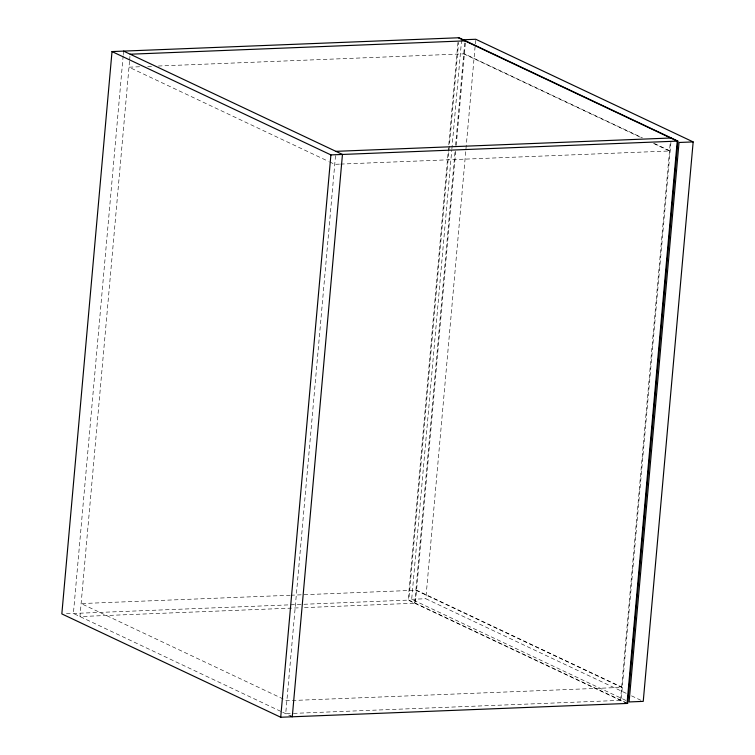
<?xml version="1.0" encoding="UTF-8"?>
<svg xmlns="http://www.w3.org/2000/svg" width="755" height="755" viewBox="0 0 755 755"><rect width="100%" height="100%" fill="white"/><g stroke="black" fill="none" stroke-linecap="round" stroke-linejoin="round"><path stroke-width="0.57" stroke-dasharray="3.77 2.83" d="M123.169 55.804L73.395 613.456L281.653 711.776M123.273 54.624L123.584 51.104M129.52 61.249L79.964 616.552L299.622 607.803M129.624 60.079L130.153 54.209M335.513 155.672L285.711 713.692L290.411 713.503M457.936 42.469L408.172 600.121L626.112 703.018M626.754 702.99L408.814 600.093L458.578 42.45M625.904 700.432L411.683 599.291L451.773 150.085M451.877 148.905L461.616 39.826M414.731 603.226L455.076 151.236M455.595 145.366L464.92 40.874M455.718 151.208L415.382 603.198L304.322 607.615M456.237 145.338L465.561 40.846M626.188 693.326L425.82 598.734L475.225 45.13M475.329 43.96L475.65 40.44M620.478 700.357L670.28 142.336M670.921 142.317L621.12 700.338L291.581 713.456M139.562 66.761L128.992 67.186L328.34 161.296M147.782 66.431L152.482 66.251M158.361 66.015L464.41 53.831L642.439 137.882M339.439 164.137L334.739 164.316L329.406 161.806M340.609 164.09L670.157 150.962L654.16 143.412M290.203 595.251L81.125 603.575L286.862 700.716L622.28 687.361L416.534 590.221L291.383 595.204M411.683 599.291L425.82 598.734M66.459 613.73L289.533 604.849M290.703 604.802L408.814 600.093M463.768 53.85L641.797 137.901M653.519 143.441L669.506 150.991M415.892 590.25L621.639 687.38M631.52 695.846L641.108 700.376M282.71 712.276L291.213 716.287"/><path stroke-width="1.13" d="M112.014 51.566L61.834 613.909L280.709 717.25L627.688 703.433L677.877 141.091L459.002 37.75L112.014 51.566L330.898 154.907L677.877 141.091M280.709 717.25L330.898 154.907M627.046 703.462L677.235 141.109L458.361 37.778M693.165 141.912L643.241 701.376L629.104 701.942L679.038 142.478L693.165 141.912L475.754 39.269L462.796 39.779M130.153 54.209L465.561 40.846M335.899 151.34L671.308 137.986M123.584 51.104L342.459 154.445L292.27 716.788L290.401 715.9"/></g></svg>
